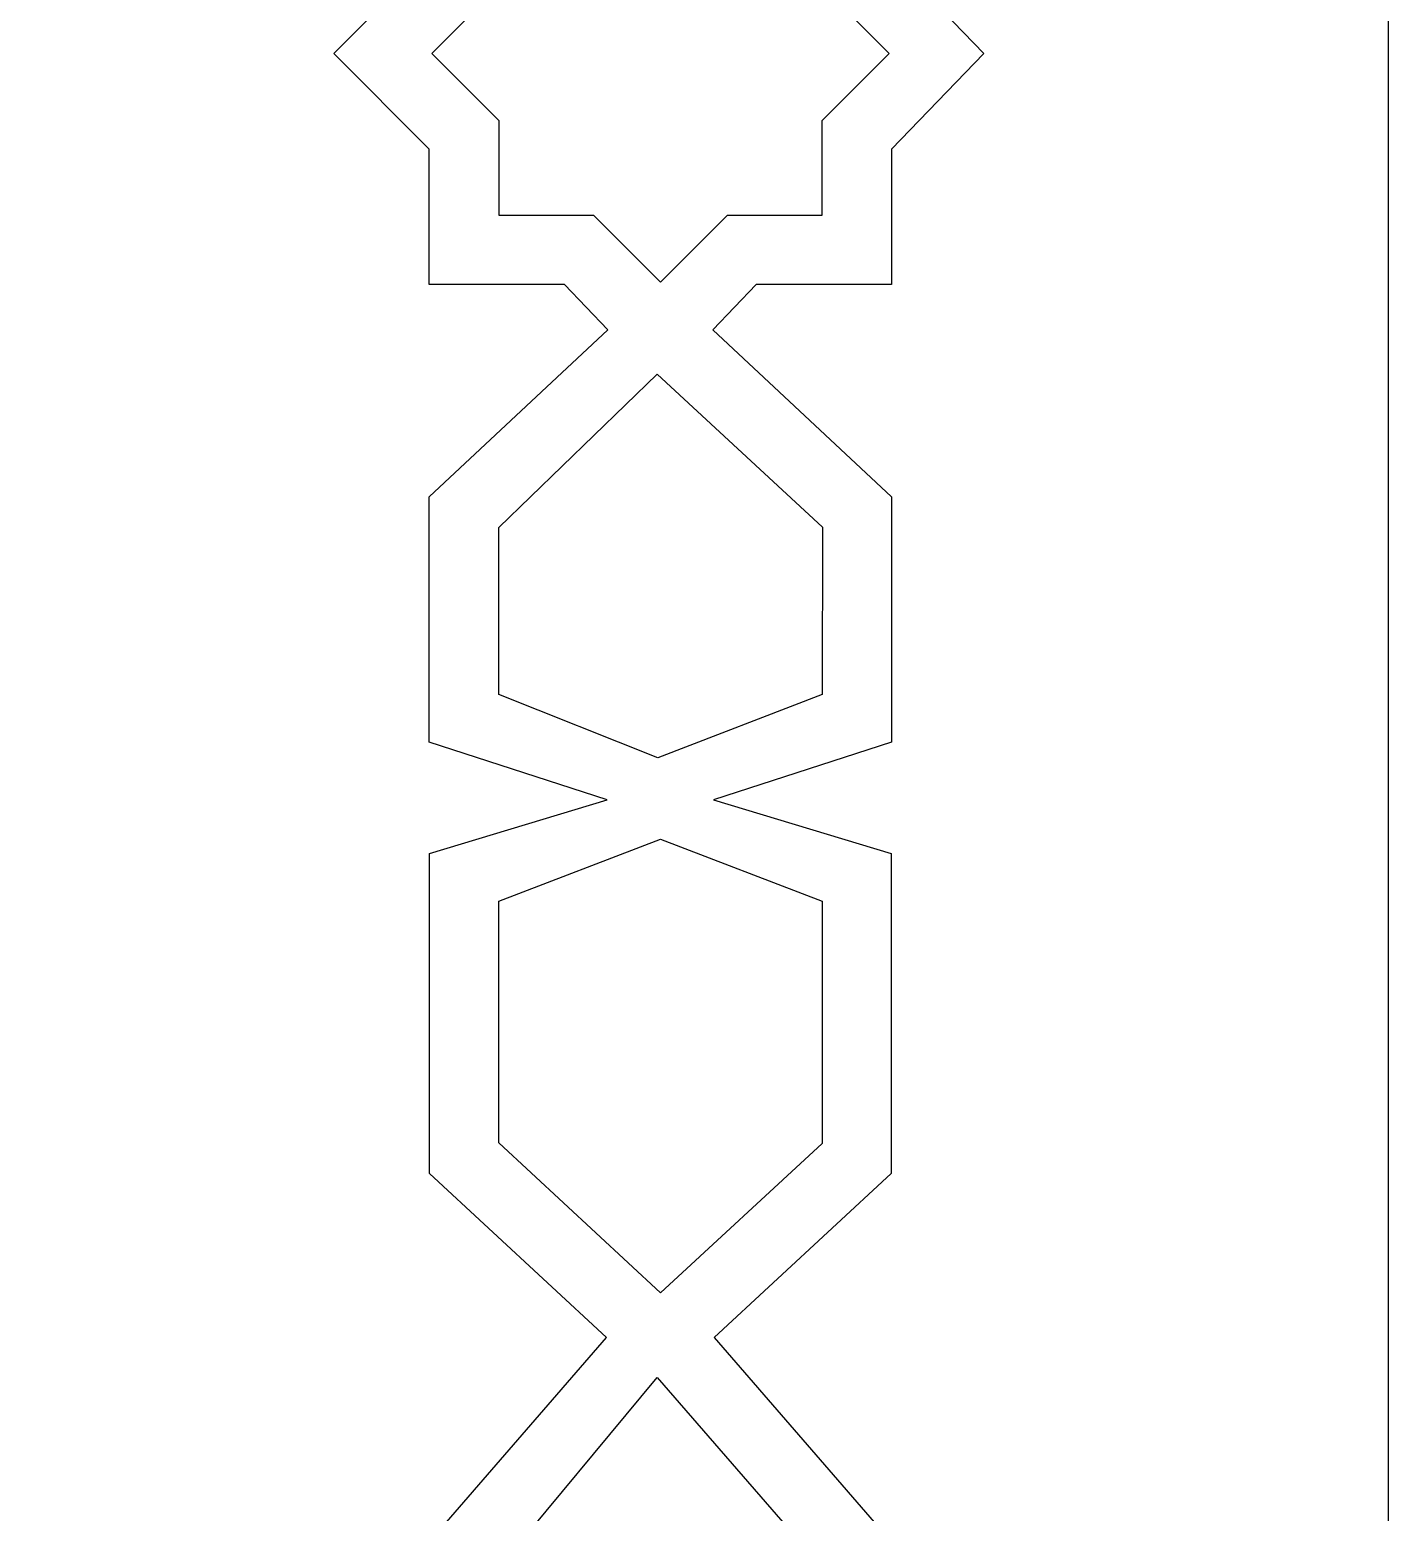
# Model space of a CAD drawing. Extents: x -1925 to 1925, y -1275 to 1275.
# Drawn here: x 1532.4 to 1925, y -871.3 to -442.9 of the extents above; entities that cross this region are included whole.
import ezdxf

# ---------------------------------------------------------------- set-up
doc = ezdxf.new("R2010")
doc.units = 0
doc.layers.add('LAYER_1', color=18, linetype='CONTINUOUS')

msp = doc.modelspace()

# ---------------------------------------------------------------- linework, layer by layer
at = {"layer": 'LAYER_1'}
for points in [[(-1925, -1275), (1925, -1275), (1925, 1275), (-1925, 1275)], [(1648.61, -449.82), (1648.61, -449.82), (1667.96, -469.18), (1667.96, -496.55), (1695.33, -496.55), (1714.68, -515.9), (1734.03, -496.55), (1761.4, -496.55), (1761.4, -469.18), (1780.75, -449.82), (1761.4, -430.47), (1761.4, -403.1), (1734.03, -403.1), (1714.68, -383.75), (1695.33, -403.1), (1667.96, -403.1), (1667.96, -430.47), (1648.61, -449.82)], [(1713.75, -542.46), (1761.45, -586.65), (1761.43, -635.03), (1713.91, -653.28), (1667.97, -635), (1667.99, -586.77)], [(1667.91, -694.73), (1714.65, -676.82), (1761.35, -694.75), (1761.35, -764.71), (1714.71, -807.9), (1667.91, -764.57)], [(1713.74, -832.34), (1761.45, -887.35), (1761.43, -944.8), (1713.9, -967.52), (1667.97, -944.77), (1667.99, -887.47)]]:
    msp.add_lwpolyline(points, close=True, dxfattribs=at)
for points in [[(1647.82, -879.89), (1699.05, -820.8), (1647.91, -773.45), (1647.91, -681), (1699.28, -665.49), (1647.84, -648.78), (1647.82, -577.92), (1699.49, -529.63), (1686.95, -516.55), (1647.86, -516.55), (1647.86, -477.46), (1620.23, -449.82), (1647.86, -422.18), (1647.86, -383.1), (1686.95, -383.1), (1699.5, -371.64), (1647.91, -324.81), (1647.91, -232.35), (1698.99, -216.22), (1647.84, -200.13), (1647.82, -129.27), (1699.45, -81.41)], [(1729.81, -81.41), (1781.45, -129.27), (1781.42, -200.13), (1730.28, -216.22), (1781.35, -232.35), (1781.35, -324.81), (1729.77, -371.64), (1742.32, -383.1), (1781.4, -383.1), (1781.4, -422.18), (1808.06, -449.81), (1781.4, -477.46), (1781.4, -516.55), (1742.32, -516.55), (1729.78, -529.63), (1781.45, -577.92), (1781.42, -648.78), (1729.98, -665.49), (1781.35, -681), (1781.35, -773.45), (1730.21, -820.8), (1781.45, -879.89), (1781.42, -957.41), (1729.47, -983.08)]]:
    msp.add_lwpolyline(points, dxfattribs=at)

doc.saveas('drawing.dxf')
